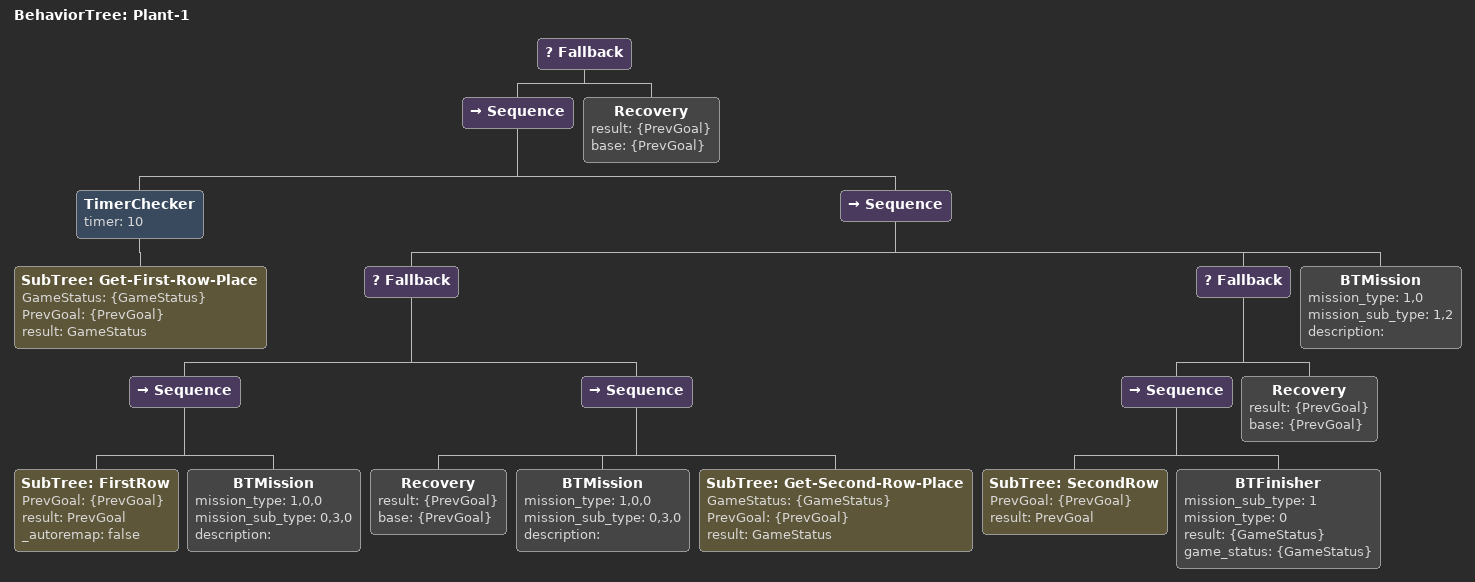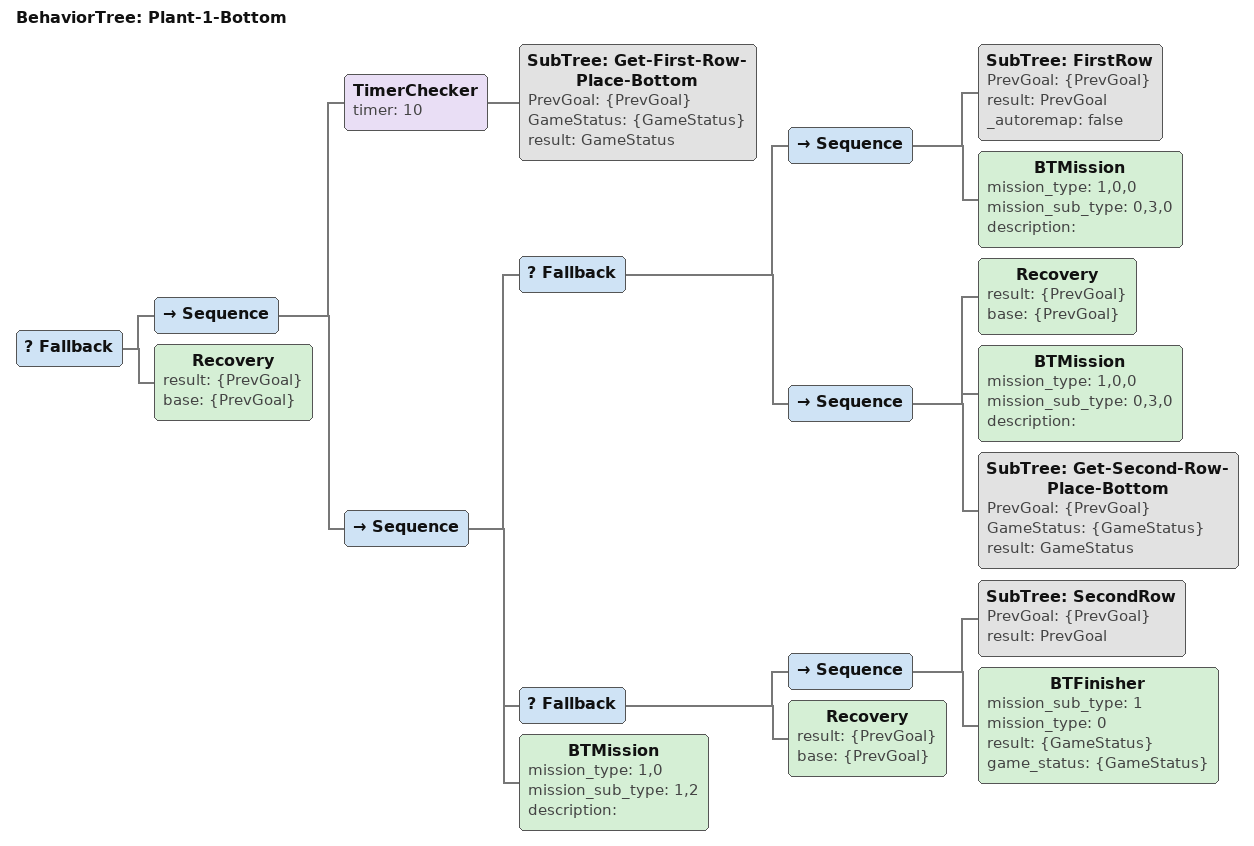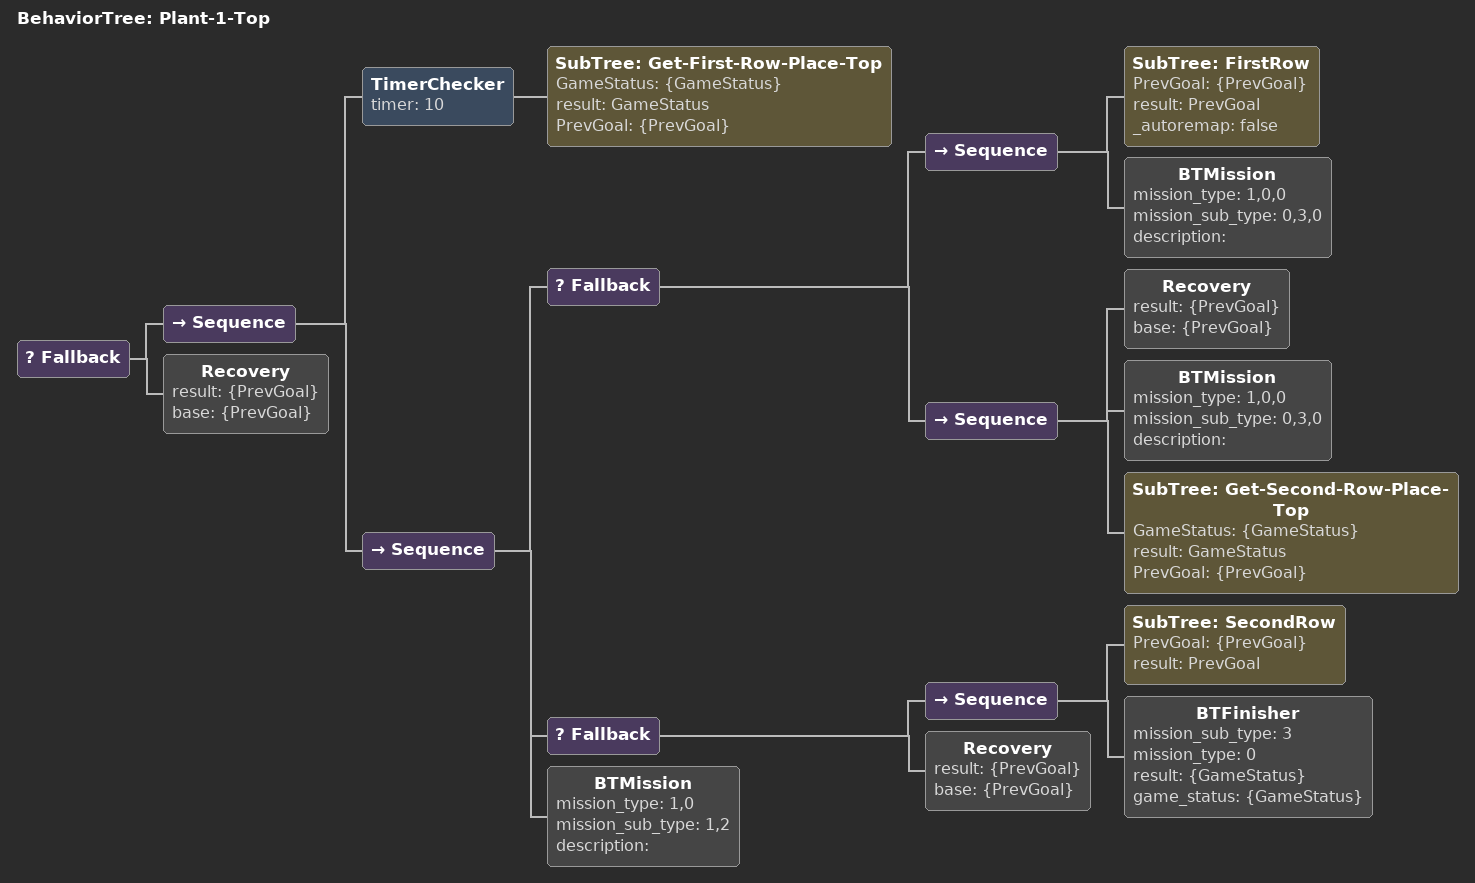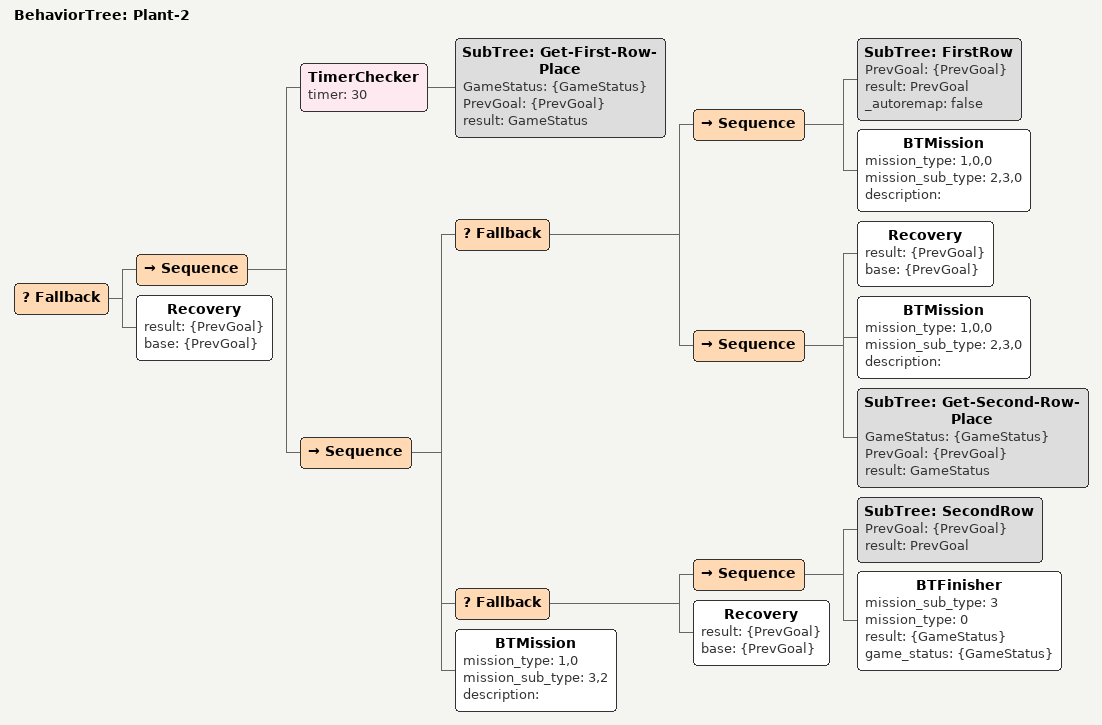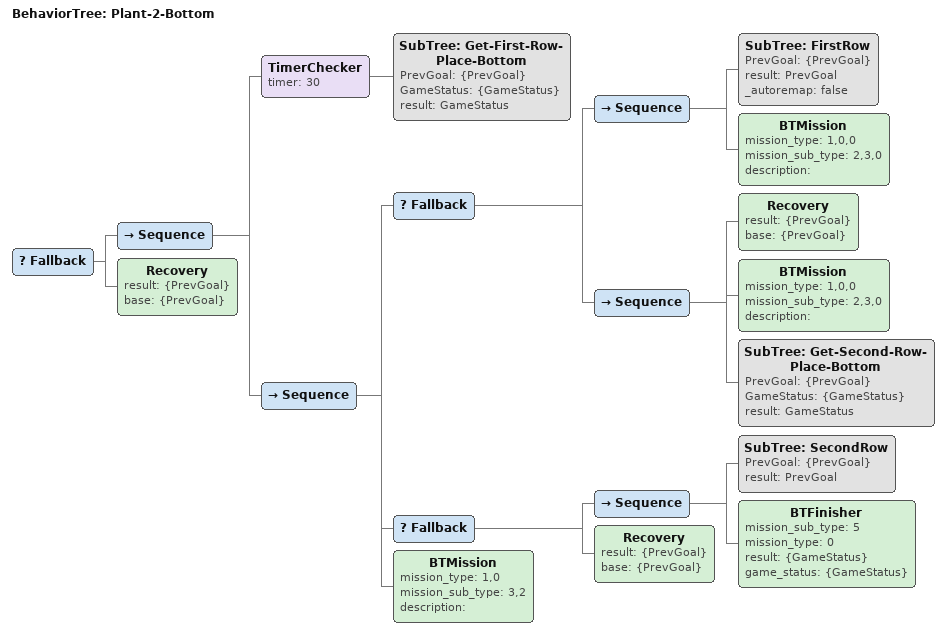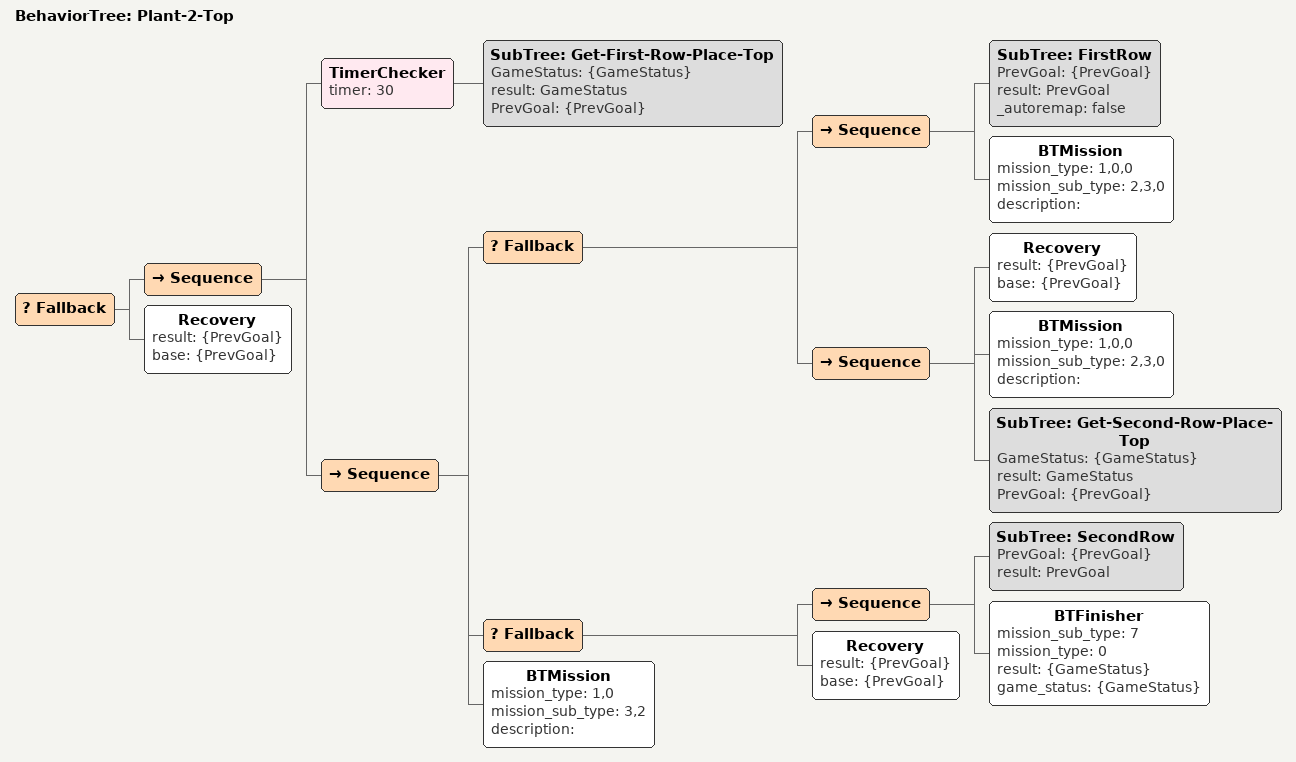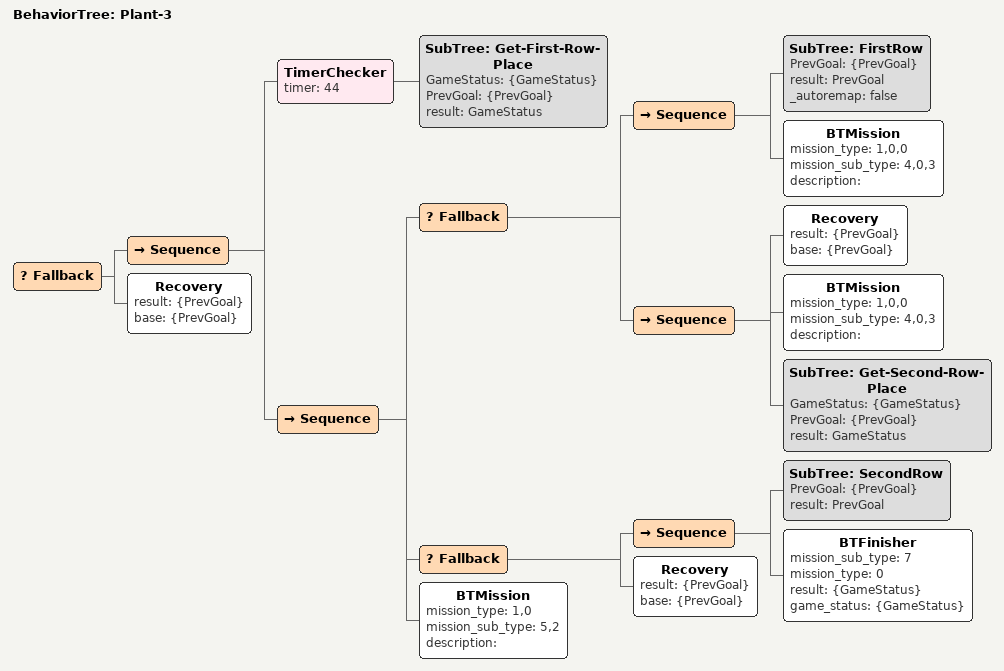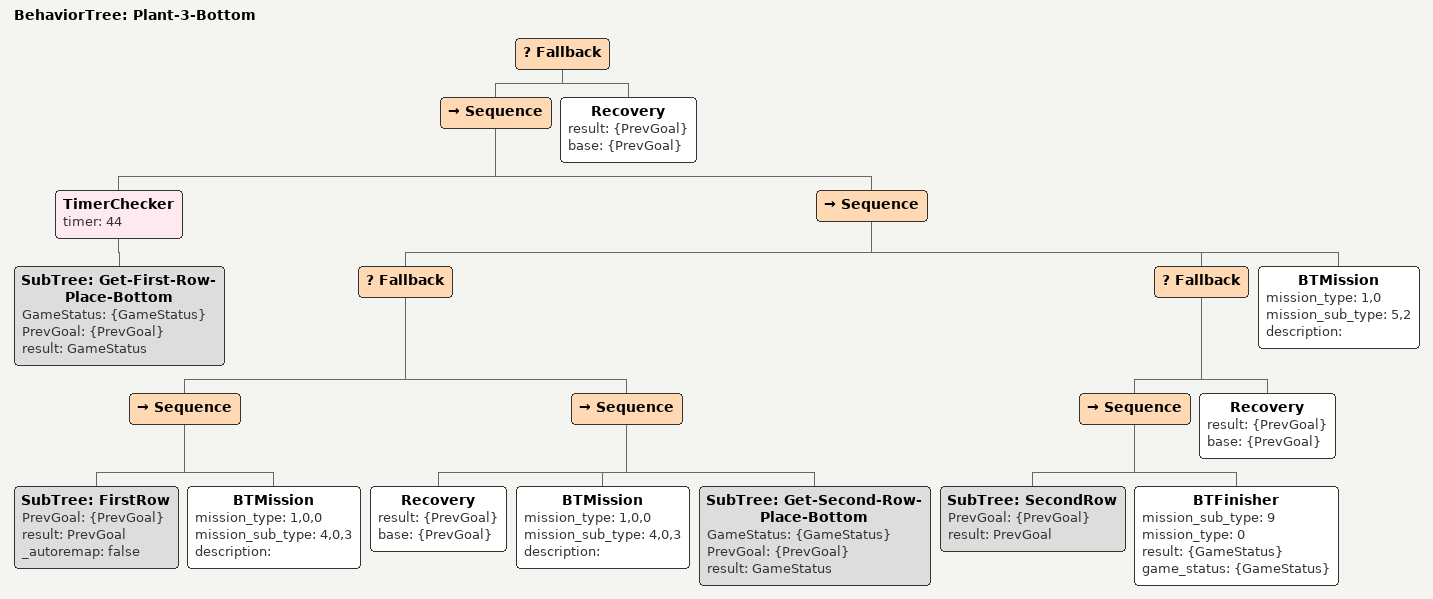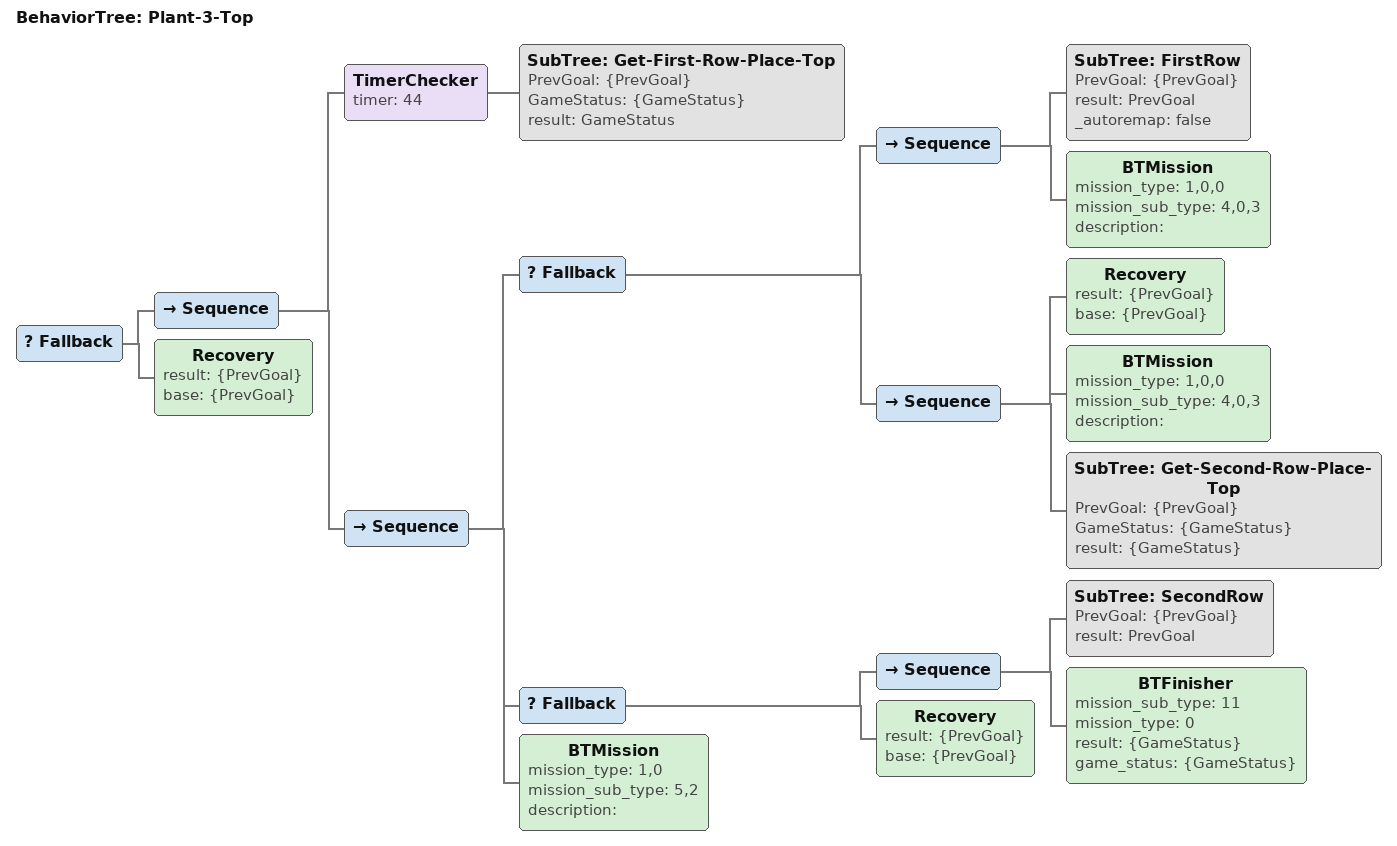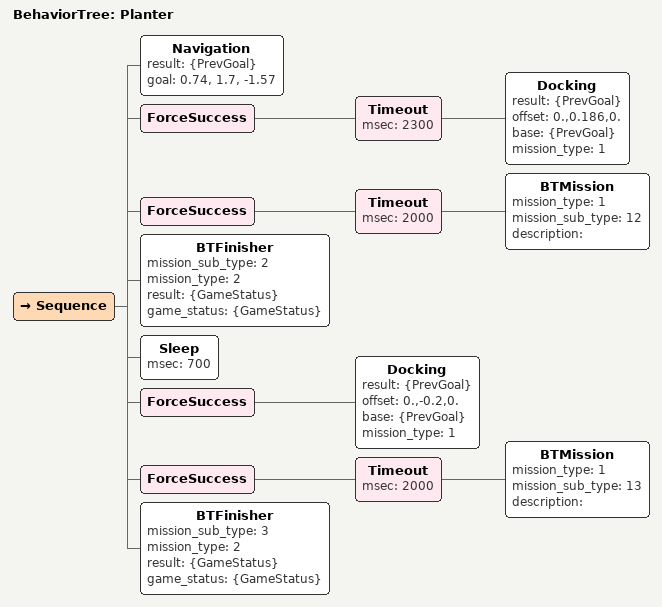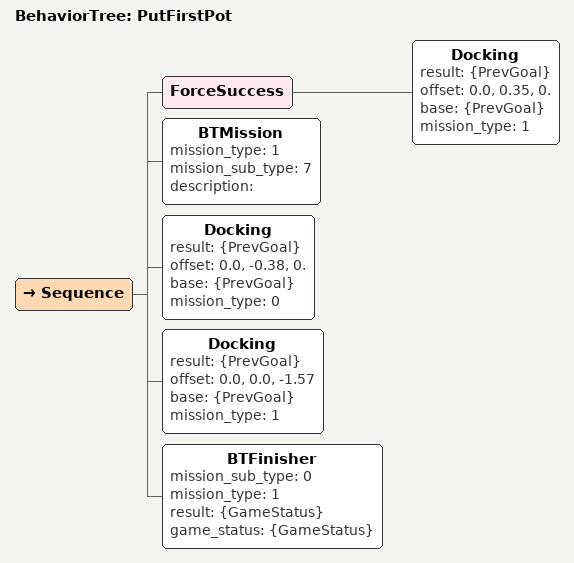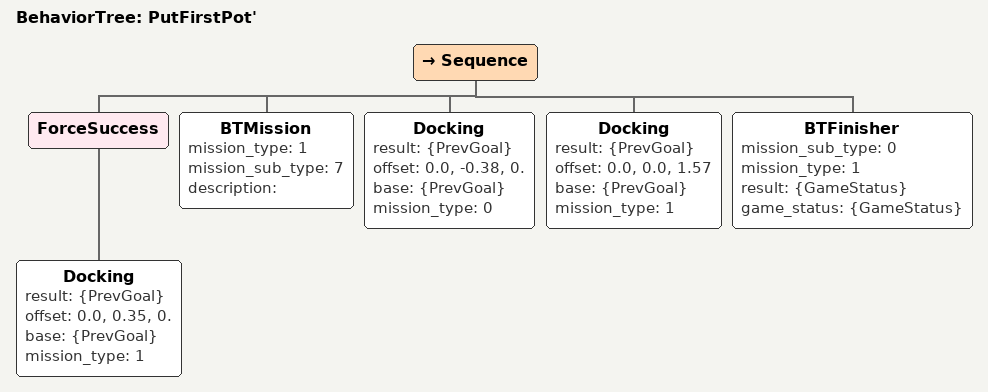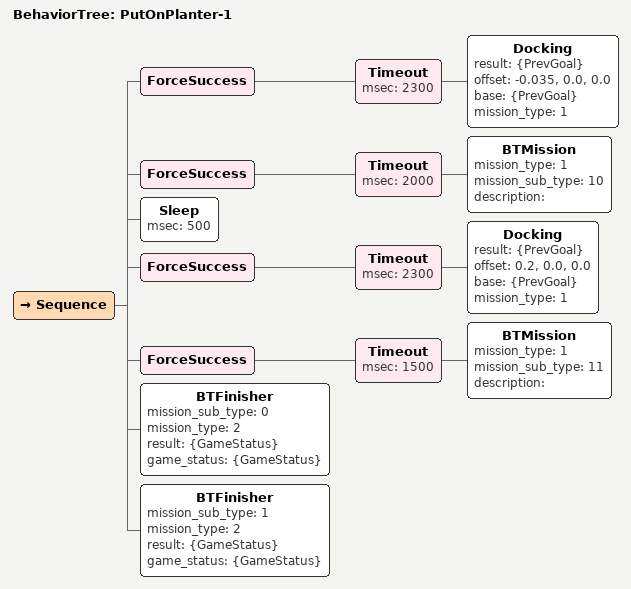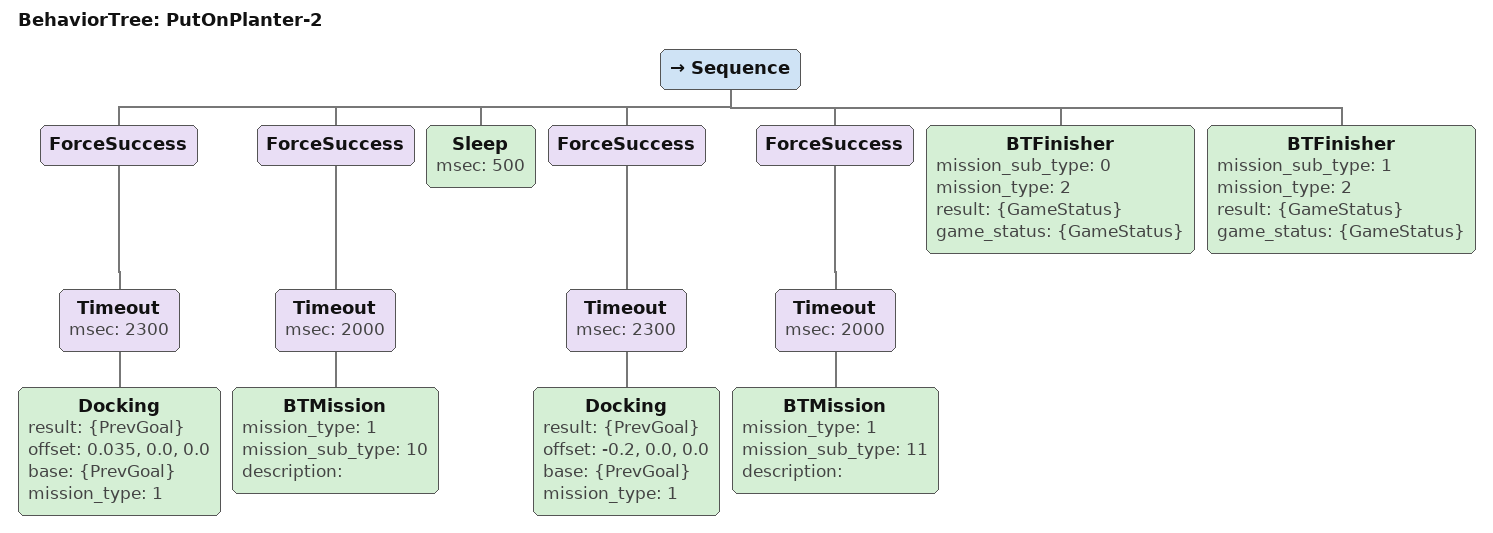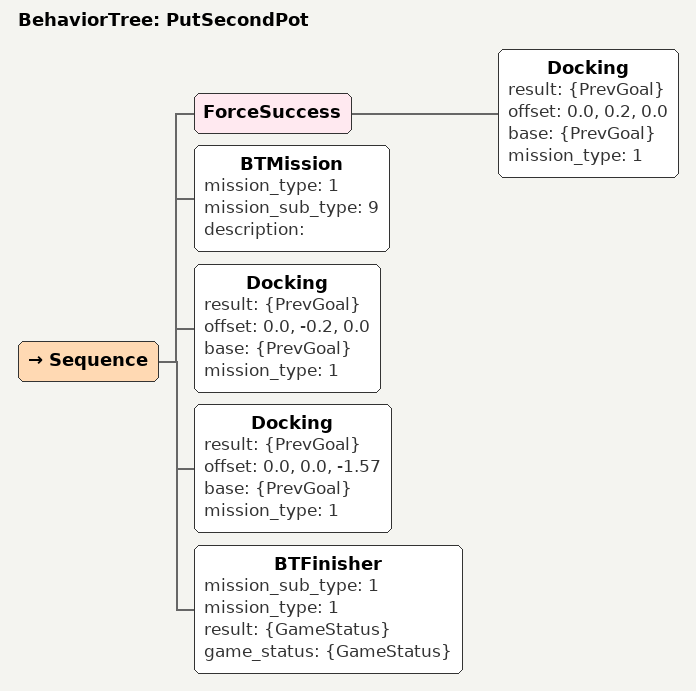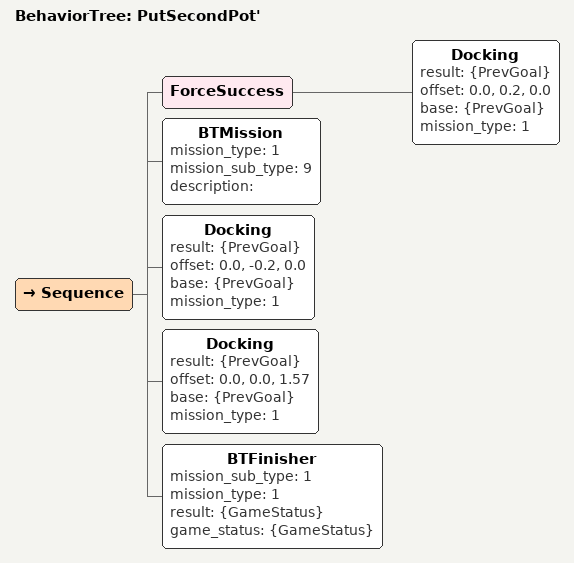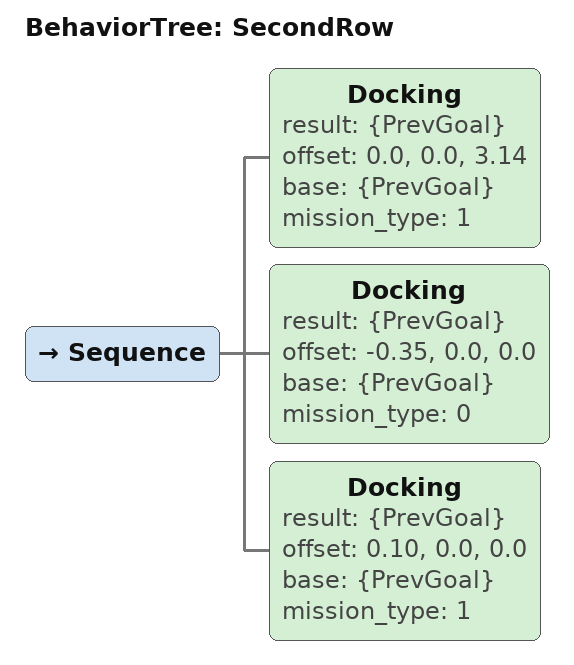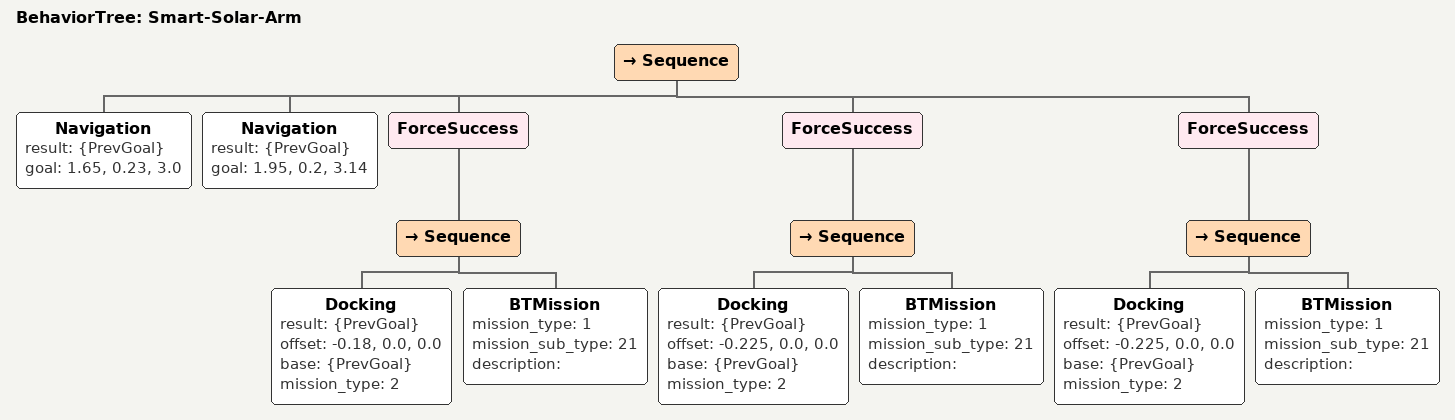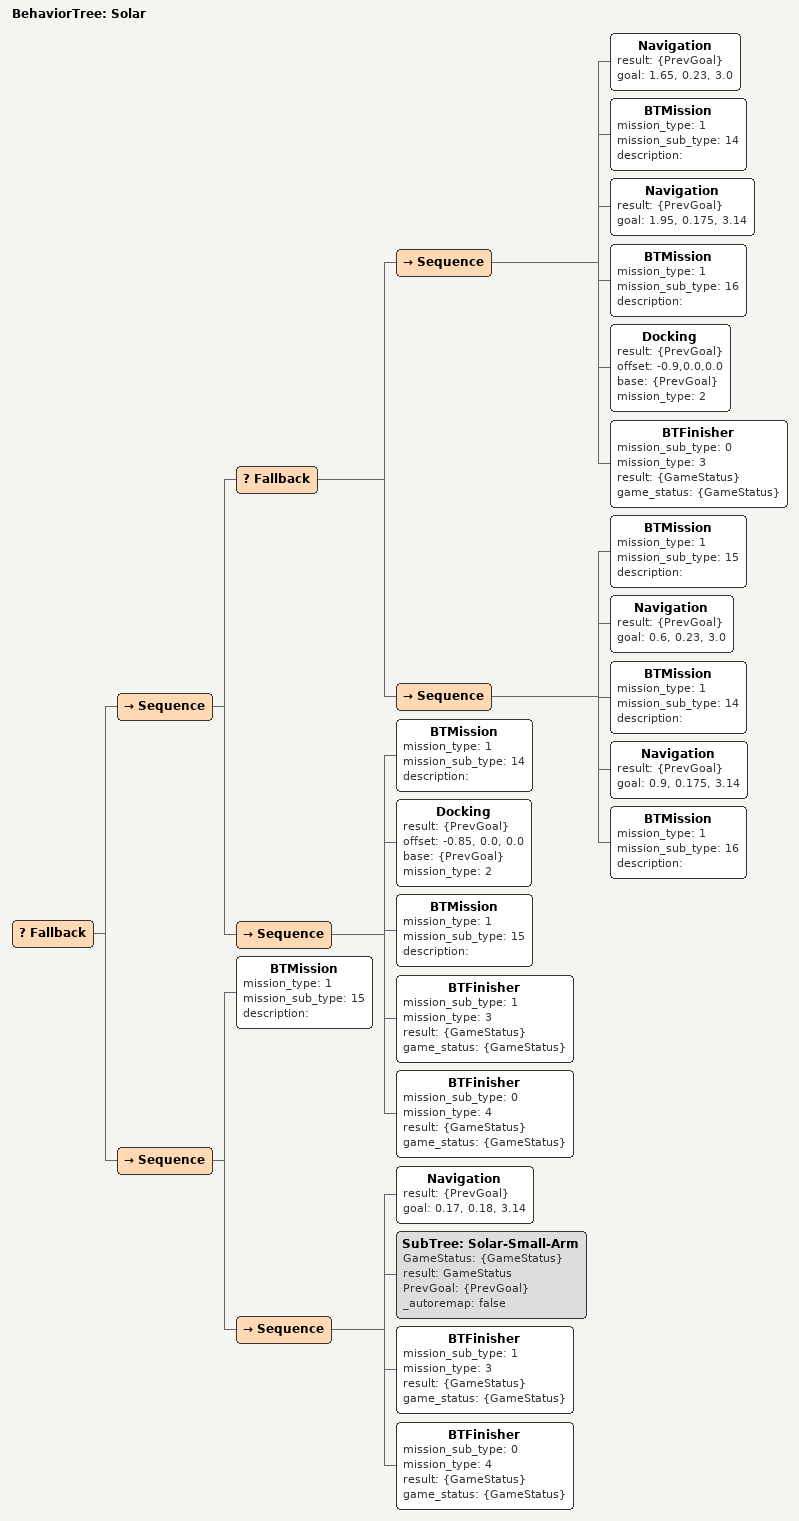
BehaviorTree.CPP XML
<BehaviorTree ID="Plant-1">
  <Fallback>
    <Sequence>
      <TimerChecker timer="10">
        <SubTree ID="Get-First-Row-Place" GameStatus="{GameStatus}" PrevGoal="{PrevGoal}" result="GameStatus"/>
      </TimerChecker>
      <Sequence>
        <Fallback>
          <Sequence>
            <SubTree ID="FirstRow" PrevGoal="{PrevGoal}" result="PrevGoal" _autoremap="false"/>
            <BTMission mission_type="1,0,0" mission_sub_type="0,3,0" description=""/>
          </Sequence>
          <Sequence>
            <Recovery result="{PrevGoal}" base="{PrevGoal}"/>
            <BTMission mission_type="1,0,0" mission_sub_type="0,3,0" description=""/>
            <SubTree ID="Get-Second-Row-Place" GameStatus="{GameStatus}" PrevGoal="{PrevGoal}" result="GameStatus"/>
          </Sequence>
        </Fallback>
        <Fallback>
          <Sequence>
            <SubTree ID="SecondRow" PrevGoal="{PrevGoal}" result="PrevGoal"/>
            <BTFinisher mission_sub_type="1" mission_type="0" result="{GameStatus}" game_status="{GameStatus}"/>
          </Sequence>
          <Recovery result="{PrevGoal}" base="{PrevGoal}"/>
        </Fallback>
        <BTMission mission_type="1,0" mission_sub_type="1,2" description=""/>
      </Sequence>
    </Sequence>
    <Recovery result="{PrevGoal}" base="{PrevGoal}"/>
  </Fallback>
</BehaviorTree>

<BehaviorTree ID="Plant-1-Bottom">
  <Fallback>
    <Sequence>
      <TimerChecker timer="10">
        <SubTree ID="Get-First-Row-Place-Bottom" PrevGoal="{PrevGoal}" GameStatus="{GameStatus}" result="GameStatus"/>
      </TimerChecker>
      <Sequence>
        <Fallback>
          <Sequence>
            <SubTree ID="FirstRow" PrevGoal="{PrevGoal}" result="PrevGoal" _autoremap="false"/>
            <BTMission mission_type="1,0,0" mission_sub_type="0,3,0" description=""/>
          </Sequence>
          <Sequence>
            <Recovery result="{PrevGoal}" base="{PrevGoal}"/>
            <BTMission mission_type="1,0,0" mission_sub_type="0,3,0" description=""/>
            <SubTree ID="Get-Second-Row-Place-Bottom" PrevGoal="{PrevGoal}" GameStatus="{GameStatus}" result="GameStatus"/>
          </Sequence>
        </Fallback>
        <Fallback>
          <Sequence>
            <SubTree ID="SecondRow" PrevGoal="{PrevGoal}" result="PrevGoal"/>
            <BTFinisher mission_sub_type="1" mission_type="0" result="{GameStatus}" game_status="{GameStatus}"/>
          </Sequence>
          <Recovery result="{PrevGoal}" base="{PrevGoal}"/>
        </Fallback>
        <BTMission mission_type="1,0" mission_sub_type="1,2" description=""/>
      </Sequence>
    </Sequence>
    <Recovery result="{PrevGoal}" base="{PrevGoal}"/>
  </Fallback>
</BehaviorTree>

<BehaviorTree ID="Plant-1-Top">
  <Fallback>
    <Sequence>
      <TimerChecker timer="10">
        <SubTree ID="Get-First-Row-Place-Top" GameStatus="{GameStatus}" result="GameStatus" PrevGoal="{PrevGoal}"/>
      </TimerChecker>
      <Sequence>
        <Fallback>
          <Sequence>
            <SubTree ID="FirstRow" PrevGoal="{PrevGoal}" result="PrevGoal" _autoremap="false"/>
            <BTMission mission_type="1,0,0" mission_sub_type="0,3,0" description=""/>
          </Sequence>
          <Sequence>
            <Recovery result="{PrevGoal}" base="{PrevGoal}"/>
            <BTMission mission_type="1,0,0" mission_sub_type="0,3,0" description=""/>
            <SubTree ID="Get-Second-Row-Place-Top" GameStatus="{GameStatus}" result="GameStatus" PrevGoal="{PrevGoal}"/>
          </Sequence>
        </Fallback>
        <Fallback>
          <Sequence>
            <SubTree ID="SecondRow" PrevGoal="{PrevGoal}" result="PrevGoal"/>
            <BTFinisher mission_sub_type="3" mission_type="0" result="{GameStatus}" game_status="{GameStatus}"/>
          </Sequence>
          <Recovery result="{PrevGoal}" base="{PrevGoal}"/>
        </Fallback>
        <BTMission mission_type="1,0" mission_sub_type="1,2" description=""/>
      </Sequence>
    </Sequence>
    <Recovery result="{PrevGoal}" base="{PrevGoal}"/>
  </Fallback>
</BehaviorTree>

<BehaviorTree ID="Plant-2">
  <Fallback>
    <Sequence>
      <TimerChecker timer="30">
        <SubTree ID="Get-First-Row-Place" GameStatus="{GameStatus}" PrevGoal="{PrevGoal}" result="GameStatus"/>
      </TimerChecker>
      <Sequence>
        <Fallback>
          <Sequence>
            <SubTree ID="FirstRow" PrevGoal="{PrevGoal}" result="PrevGoal" _autoremap="false"/>
            <BTMission mission_type="1,0,0" mission_sub_type="2,3,0" description=""/>
          </Sequence>
          <Sequence>
            <Recovery result="{PrevGoal}" base="{PrevGoal}"/>
            <BTMission mission_type="1,0,0" mission_sub_type="2,3,0" description=""/>
            <SubTree ID="Get-Second-Row-Place" GameStatus="{GameStatus}" PrevGoal="{PrevGoal}" result="GameStatus"/>
          </Sequence>
        </Fallback>
        <Fallback>
          <Sequence>
            <SubTree ID="SecondRow" PrevGoal="{PrevGoal}" result="PrevGoal"/>
            <BTFinisher mission_sub_type="3" mission_type="0" result="{GameStatus}" game_status="{GameStatus}"/>
          </Sequence>
          <Recovery result="{PrevGoal}" base="{PrevGoal}"/>
        </Fallback>
        <BTMission mission_type="1,0" mission_sub_type="3,2" description=""/>
      </Sequence>
    </Sequence>
    <Recovery result="{PrevGoal}" base="{PrevGoal}"/>
  </Fallback>
</BehaviorTree>

<BehaviorTree ID="Plant-2-Bottom">
  <Fallback>
    <Sequence>
      <TimerChecker timer="30">
        <SubTree ID="Get-First-Row-Place-Bottom" PrevGoal="{PrevGoal}" GameStatus="{GameStatus}" result="GameStatus"/>
      </TimerChecker>
      <Sequence>
        <Fallback>
          <Sequence>
            <SubTree ID="FirstRow" PrevGoal="{PrevGoal}" result="PrevGoal" _autoremap="false"/>
            <BTMission mission_type="1,0,0" mission_sub_type="2,3,0" description=""/>
          </Sequence>
          <Sequence>
            <Recovery result="{PrevGoal}" base="{PrevGoal}"/>
            <BTMission mission_type="1,0,0" mission_sub_type="2,3,0" description=""/>
            <SubTree ID="Get-Second-Row-Place-Bottom" PrevGoal="{PrevGoal}" GameStatus="{GameStatus}" result="GameStatus"/>
          </Sequence>
        </Fallback>
        <Fallback>
          <Sequence>
            <SubTree ID="SecondRow" PrevGoal="{PrevGoal}" result="PrevGoal"/>
            <BTFinisher mission_sub_type="5" mission_type="0" result="{GameStatus}" game_status="{GameStatus}"/>
          </Sequence>
          <Recovery result="{PrevGoal}" base="{PrevGoal}"/>
        </Fallback>
        <BTMission mission_type="1,0" mission_sub_type="3,2" description=""/>
      </Sequence>
    </Sequence>
    <Recovery result="{PrevGoal}" base="{PrevGoal}"/>
  </Fallback>
</BehaviorTree>

<BehaviorTree ID="Plant-2-Top">
  <Fallback>
    <Sequence>
      <TimerChecker timer="30">
        <SubTree ID="Get-First-Row-Place-Top" GameStatus="{GameStatus}" result="GameStatus" PrevGoal="{PrevGoal}"/>
      </TimerChecker>
      <Sequence>
        <Fallback>
          <Sequence>
            <SubTree ID="FirstRow" PrevGoal="{PrevGoal}" result="PrevGoal" _autoremap="false"/>
            <BTMission mission_type="1,0,0" mission_sub_type="2,3,0" description=""/>
          </Sequence>
          <Sequence>
            <Recovery result="{PrevGoal}" base="{PrevGoal}"/>
            <BTMission mission_type="1,0,0" mission_sub_type="2,3,0" description=""/>
            <SubTree ID="Get-Second-Row-Place-Top" GameStatus="{GameStatus}" result="GameStatus" PrevGoal="{PrevGoal}"/>
          </Sequence>
        </Fallback>
        <Fallback>
          <Sequence>
            <SubTree ID="SecondRow" PrevGoal="{PrevGoal}" result="PrevGoal"/>
            <BTFinisher mission_sub_type="7" mission_type="0" result="{GameStatus}" game_status="{GameStatus}"/>
          </Sequence>
          <Recovery result="{PrevGoal}" base="{PrevGoal}"/>
        </Fallback>
        <BTMission mission_type="1,0" mission_sub_type="3,2" description=""/>
      </Sequence>
    </Sequence>
    <Recovery result="{PrevGoal}" base="{PrevGoal}"/>
  </Fallback>
</BehaviorTree>

<BehaviorTree ID="Plant-3">
  <Fallback>
    <Sequence>
      <TimerChecker timer="44">
        <SubTree ID="Get-First-Row-Place" GameStatus="{GameStatus}" PrevGoal="{PrevGoal}" result="GameStatus"/>
      </TimerChecker>
      <Sequence>
        <Fallback>
          <Sequence>
            <SubTree ID="FirstRow" PrevGoal="{PrevGoal}" result="PrevGoal" _autoremap="false"/>
            <BTMission mission_type="1,0,0" mission_sub_type="4,0,3" description=""/>
          </Sequence>
          <Sequence>
            <Recovery result="{PrevGoal}" base="{PrevGoal}"/>
            <BTMission mission_type="1,0,0" mission_sub_type="4,0,3" description=""/>
            <SubTree ID="Get-Second-Row-Place" GameStatus="{GameStatus}" PrevGoal="{PrevGoal}" result="GameStatus"/>
          </Sequence>
        </Fallback>
        <Fallback>
          <Sequence>
            <SubTree ID="SecondRow" PrevGoal="{PrevGoal}" result="PrevGoal"/>
            <BTFinisher mission_sub_type="7" mission_type="0" result="{GameStatus}" game_status="{GameStatus}"/>
          </Sequence>
          <Recovery result="{PrevGoal}" base="{PrevGoal}"/>
        </Fallback>
        <BTMission mission_type="1,0" mission_sub_type="5,2" description=""/>
      </Sequence>
    </Sequence>
    <Recovery result="{PrevGoal}" base="{PrevGoal}"/>
  </Fallback>
</BehaviorTree>

<BehaviorTree ID="Plant-3-Bottom">
  <Fallback>
    <Sequence>
      <TimerChecker timer="44">
        <SubTree ID="Get-First-Row-Place-Bottom" GameStatus="{GameStatus}" PrevGoal="{PrevGoal}" result="GameStatus"/>
      </TimerChecker>
      <Sequence>
        <Fallback>
          <Sequence>
            <SubTree ID="FirstRow" PrevGoal="{PrevGoal}" result="PrevGoal" _autoremap="false"/>
            <BTMission mission_type="1,0,0" mission_sub_type="4,0,3" description=""/>
          </Sequence>
          <Sequence>
            <Recovery result="{PrevGoal}" base="{PrevGoal}"/>
            <BTMission mission_type="1,0,0" mission_sub_type="4,0,3" description=""/>
            <SubTree ID="Get-Second-Row-Place-Bottom" GameStatus="{GameStatus}" PrevGoal="{PrevGoal}" result="GameStatus"/>
          </Sequence>
        </Fallback>
        <Fallback>
          <Sequence>
            <SubTree ID="SecondRow" PrevGoal="{PrevGoal}" result="PrevGoal"/>
            <BTFinisher mission_sub_type="9" mission_type="0" result="{GameStatus}" game_status="{GameStatus}"/>
          </Sequence>
          <Recovery result="{PrevGoal}" base="{PrevGoal}"/>
        </Fallback>
        <BTMission mission_type="1,0" mission_sub_type="5,2" description=""/>
      </Sequence>
    </Sequence>
    <Recovery result="{PrevGoal}" base="{PrevGoal}"/>
  </Fallback>
</BehaviorTree>

<BehaviorTree ID="Plant-3-Top">
  <Fallback>
    <Sequence>
      <TimerChecker timer="44">
        <SubTree ID="Get-First-Row-Place-Top" PrevGoal="{PrevGoal}" GameStatus="{GameStatus}" result="GameStatus"/>
      </TimerChecker>
      <Sequence>
        <Fallback>
          <Sequence>
            <SubTree ID="FirstRow" PrevGoal="{PrevGoal}" result="PrevGoal" _autoremap="false"/>
            <BTMission mission_type="1,0,0" mission_sub_type="4,0,3" description=""/>
          </Sequence>
          <Sequence>
            <Recovery result="{PrevGoal}" base="{PrevGoal}"/>
            <BTMission mission_type="1,0,0" mission_sub_type="4,0,3" description=""/>
            <SubTree ID="Get-Second-Row-Place-Top" PrevGoal="{PrevGoal}" GameStatus="{GameStatus}" result="{GameStatus}"/>
          </Sequence>
        </Fallback>
        <Fallback>
          <Sequence>
            <SubTree ID="SecondRow" PrevGoal="{PrevGoal}" result="PrevGoal"/>
            <BTFinisher mission_sub_type="11" mission_type="0" result="{GameStatus}" game_status="{GameStatus}"/>
          </Sequence>
          <Recovery result="{PrevGoal}" base="{PrevGoal}"/>
        </Fallback>
        <BTMission mission_type="1,0" mission_sub_type="5,2" description=""/>
      </Sequence>
    </Sequence>
    <Recovery result="{PrevGoal}" base="{PrevGoal}"/>
  </Fallback>
</BehaviorTree>

<BehaviorTree ID="Planter">
  <Sequence>
    <Navigation result="{PrevGoal}" goal="0.74, 1.7, -1.57"/>
    <ForceSuccess>
      <Timeout msec="2300">
        <Docking result="{PrevGoal}" offset="0.,0.186,0." base="{PrevGoal}" mission_type="1"/>
      </Timeout>
    </ForceSuccess>
    <ForceSuccess>
      <Timeout msec="2000">
        <BTMission mission_type="1" mission_sub_type="12" description=""/>
      </Timeout>
    </ForceSuccess>
    <BTFinisher mission_sub_type="2" mission_type="2" result="{GameStatus}" game_status="{GameStatus}"/>
    <Sleep msec="700"/>
    <ForceSuccess>
      <Docking result="{PrevGoal}" offset="0.,-0.2,0." base="{PrevGoal}" mission_type="1"/>
    </ForceSuccess>
    <ForceSuccess>
      <Timeout msec="2000">
        <BTMission mission_type="1" mission_sub_type="13" description=""/>
      </Timeout>
    </ForceSuccess>
    <BTFinisher mission_sub_type="3" mission_type="2" result="{GameStatus}" game_status="{GameStatus}"/>
  </Sequence>
</BehaviorTree>

<BehaviorTree ID="PutFirstPot">
  <Sequence>
    <ForceSuccess>
      <Docking result="{PrevGoal}" offset="0.0, 0.35, 0." base="{PrevGoal}" mission_type="1"/>
    </ForceSuccess>
    <BTMission mission_type="1" mission_sub_type="7" description=""/>
    <Docking result="{PrevGoal}" offset="0.0, -0.38, 0." base="{PrevGoal}" mission_type="0"/>
    <Docking result="{PrevGoal}" offset="0.0, 0.0, -1.57" base="{PrevGoal}" mission_type="1"/>
    <BTFinisher mission_sub_type="0" mission_type="1" result="{GameStatus}" game_status="{GameStatus}"/>
  </Sequence>
</BehaviorTree>

<BehaviorTree ID="PutFirstPot'">
  <Sequence>
    <ForceSuccess>
      <Docking result="{PrevGoal}" offset="0.0, 0.35, 0." base="{PrevGoal}" mission_type="1"/>
    </ForceSuccess>
    <BTMission mission_type="1" mission_sub_type="7" description=""/>
    <Docking result="{PrevGoal}" offset="0.0, -0.38, 0." base="{PrevGoal}" mission_type="0"/>
    <Docking result="{PrevGoal}" offset="0.0, 0.0, 1.57" base="{PrevGoal}" mission_type="1"/>
    <BTFinisher mission_sub_type="0" mission_type="1" result="{GameStatus}" game_status="{GameStatus}"/>
  </Sequence>
</BehaviorTree>

<BehaviorTree ID="PutOnPlanter-1">
  <Sequence>
    <ForceSuccess>
      <Timeout msec="2300">
        <Docking result="{PrevGoal}" offset="-0.035, 0.0, 0.0" base="{PrevGoal}" mission_type="1"/>
      </Timeout>
    </ForceSuccess>
    <ForceSuccess>
      <Timeout msec="2000">
        <BTMission mission_type="1" mission_sub_type="10" description=""/>
      </Timeout>
    </ForceSuccess>
    <Sleep msec="500"/>
    <ForceSuccess>
      <Timeout msec="2300">
        <Docking result="{PrevGoal}" offset="0.2, 0.0, 0.0" base="{PrevGoal}" mission_type="1"/>
      </Timeout>
    </ForceSuccess>
    <ForceSuccess>
      <Timeout msec="1500">
        <BTMission mission_type="1" mission_sub_type="11" description=""/>
      </Timeout>
    </ForceSuccess>
    <BTFinisher mission_sub_type="0" mission_type="2" result="{GameStatus}" game_status="{GameStatus}"/>
    <BTFinisher mission_sub_type="1" mission_type="2" result="{GameStatus}" game_status="{GameStatus}"/>
  </Sequence>
</BehaviorTree>

<BehaviorTree ID="PutOnPlanter-2">
  <Sequence>
    <ForceSuccess>
      <Timeout msec="2300">
        <Docking result="{PrevGoal}" offset="0.035, 0.0, 0.0" base="{PrevGoal}" mission_type="1"/>
      </Timeout>
    </ForceSuccess>
    <ForceSuccess>
      <Timeout msec="2000">
        <BTMission mission_type="1" mission_sub_type="10" description=""/>
      </Timeout>
    </ForceSuccess>
    <Sleep msec="500"/>
    <ForceSuccess>
      <Timeout msec="2300">
        <Docking result="{PrevGoal}" offset="-0.2, 0.0, 0.0" base="{PrevGoal}" mission_type="1"/>
      </Timeout>
    </ForceSuccess>
    <ForceSuccess>
      <Timeout msec="2000">
        <BTMission mission_type="1" mission_sub_type="11" description=""/>
      </Timeout>
    </ForceSuccess>
    <BTFinisher mission_sub_type="0" mission_type="2" result="{GameStatus}" game_status="{GameStatus}"/>
    <BTFinisher mission_sub_type="1" mission_type="2" result="{GameStatus}" game_status="{GameStatus}"/>
  </Sequence>
</BehaviorTree>

<BehaviorTree ID="PutSecondPot">
  <Sequence>
    <ForceSuccess>
      <Docking result="{PrevGoal}" offset="0.0, 0.2, 0.0" base="{PrevGoal}" mission_type="1"/>
    </ForceSuccess>
    <BTMission mission_type="1" mission_sub_type="9" description=""/>
    <Docking result="{PrevGoal}" offset="0.0, -0.2, 0.0" base="{PrevGoal}" mission_type="1"/>
    <Docking result="{PrevGoal}" offset="0.0, 0.0,  -1.57" base="{PrevGoal}" mission_type="1"/>
    <BTFinisher mission_sub_type="1" mission_type="1" result="{GameStatus}" game_status="{GameStatus}"/>
  </Sequence>
</BehaviorTree>

<BehaviorTree ID="PutSecondPot'">
  <Sequence>
    <ForceSuccess>
      <Docking result="{PrevGoal}" offset="0.0, 0.2, 0.0" base="{PrevGoal}" mission_type="1"/>
    </ForceSuccess>
    <BTMission mission_type="1" mission_sub_type="9" description=""/>
    <Docking result="{PrevGoal}" offset="0.0, -0.2, 0.0" base="{PrevGoal}" mission_type="1"/>
    <Docking result="{PrevGoal}" offset="0.0, 0.0,  1.57" base="{PrevGoal}" mission_type="1"/>
    <BTFinisher mission_sub_type="1" mission_type="1" result="{GameStatus}" game_status="{GameStatus}"/>
  </Sequence>
</BehaviorTree>

<BehaviorTree ID="SecondRow">
  <Sequence>
    <Docking result="{PrevGoal}" offset="0.0, 0.0, 3.14" base="{PrevGoal}" mission_type="1"/>
    <Docking result="{PrevGoal}" offset="-0.35,  0.0, 0.0" base="{PrevGoal}" mission_type="0"/>
    <Docking result="{PrevGoal}" offset="0.10,  0.0, 0.0" base="{PrevGoal}" mission_type="1"/>
  </Sequence>
</BehaviorTree>

<BehaviorTree ID="Smart-Solar-Arm">
  <Sequence>
    <Navigation result="{PrevGoal}" goal="1.65, 0.23, 3.0"/>
    <Navigation result="{PrevGoal}" goal="1.95, 0.2, 3.14"/>
    <ForceSuccess>
      <Sequence>
        <Docking result="{PrevGoal}" offset="-0.18, 0.0, 0.0" base="{PrevGoal}" mission_type="2"/>
        <BTMission mission_type="1" mission_sub_type="21" description=""/>
      </Sequence>
    </ForceSuccess>
    <ForceSuccess>
      <Sequence>
        <Docking result="{PrevGoal}" offset="-0.225, 0.0, 0.0" base="{PrevGoal}" mission_type="2"/>
        <BTMission mission_type="1" mission_sub_type="21" description=""/>
      </Sequence>
    </ForceSuccess>
    <ForceSuccess>
      <Sequence>
        <Docking result="{PrevGoal}" offset="-0.225, 0.0, 0.0" base="{PrevGoal}" mission_type="2"/>
        <BTMission mission_type="1" mission_sub_type="21" description=""/>
      </Sequence>
    </ForceSuccess>
  </Sequence>
</BehaviorTree>

<BehaviorTree ID="Solar">
  <Fallback>
    <Sequence>
      <Fallback>
        <Sequence>
          <Navigation result="{PrevGoal}" goal="1.65, 0.23, 3.0"/>
          <BTMission mission_type="1" mission_sub_type="14" description=""/>
          <Navigation result="{PrevGoal}" goal="1.95, 0.175, 3.14"/>
          <BTMission mission_type="1" mission_sub_type="16" description=""/>
          <Docking result="{PrevGoal}" offset="-0.9,0.0,0.0" base="{PrevGoal}" mission_type="2"/>
          <BTFinisher mission_sub_type="0" mission_type="3" result="{GameStatus}" game_status="{GameStatus}"/>
        </Sequence>
        <Sequence>
          <BTMission mission_type="1" mission_sub_type="15" description=""/>
          <Navigation result="{PrevGoal}" goal="0.6, 0.23, 3.0"/>
          <BTMission mission_type="1" mission_sub_type="14" description=""/>
          <Navigation result="{PrevGoal}" goal="0.9, 0.175, 3.14"/>
          <BTMission mission_type="1" mission_sub_type="16" description=""/>
        </Sequence>
      </Fallback>
      <Sequence>
        <BTMission mission_type="1" mission_sub_type="14" description=""/>
        <Docking result="{PrevGoal}" offset="-0.85, 0.0, 0.0" base="{PrevGoal}" mission_type="2"/>
        <BTMission mission_type="1" mission_sub_type="15" description=""/>
        <BTFinisher mission_sub_type="1" mission_type="3" result="{GameStatus}" game_status="{GameStatus}"/>
        <BTFinisher mission_sub_type="0" mission_type="4" result="{GameStatus}" game_status="{GameStatus}"/>
      </Sequence>
    </Sequence>
    <Sequence>
      <BTMission mission_type="1" mission_sub_type="15" description=""/>
      <Sequence>
        <Navigation result="{PrevGoal}" goal="0.17, 0.18, 3.14"/>
        <SubTree ID="Solar-Small-Arm" GameStatus="{GameStatus}" result="GameStatus" PrevGoal="{PrevGoal}" _autoremap="false"/>
        <BTFinisher mission_sub_type="1" mission_type="3" result="{GameStatus}" game_status="{GameStatus}"/>
        <BTFinisher mission_sub_type="0" mission_type="4" result="{GameStatus}" game_status="{GameStatus}"/>
      </Sequence>
    </Sequence>
  </Fallback>
</BehaviorTree>
